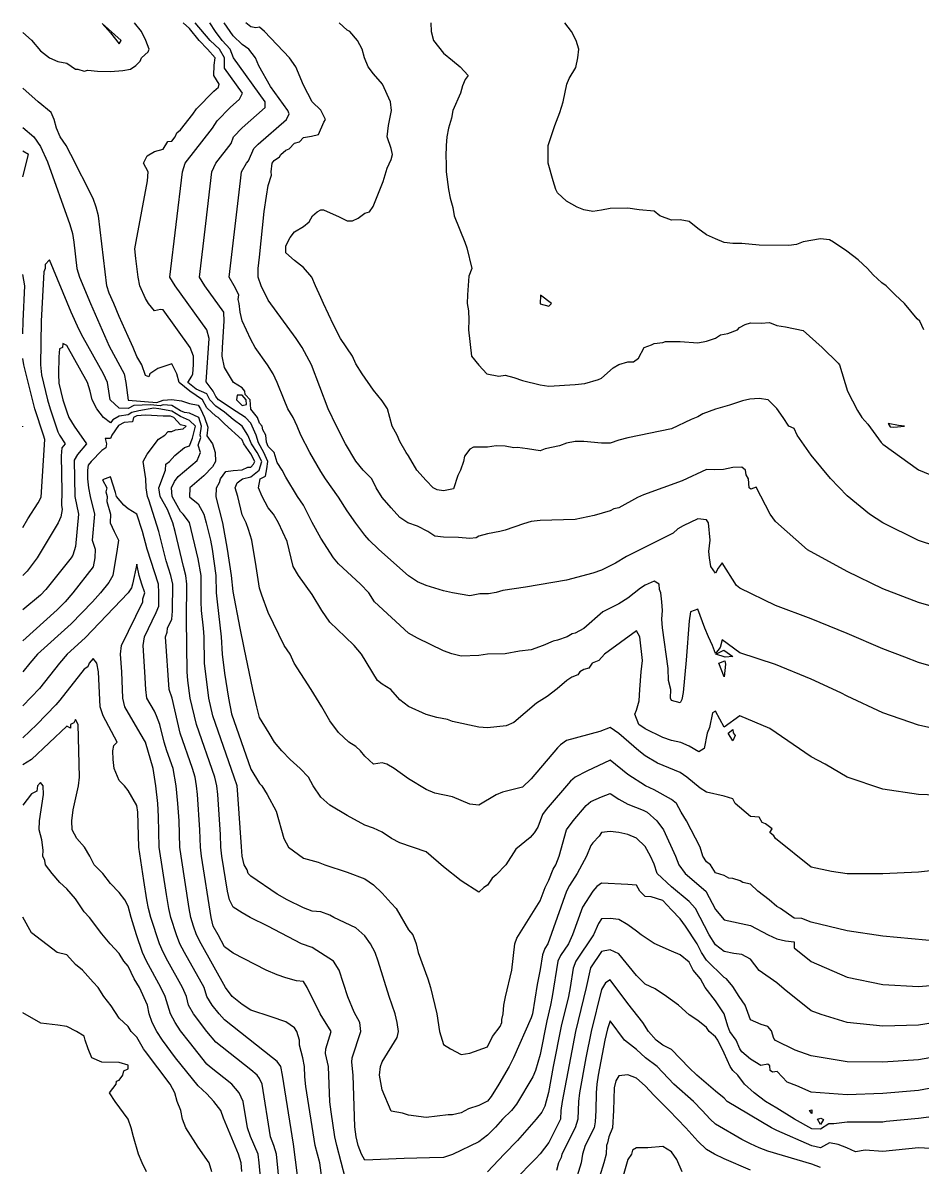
# Model space of a CAD drawing. Extents: x 4990 to 7010, y 3990 to 6010.
# Drawn here: x 4990 to 6016, y 4705 to 6010 of the extents above; entities that cross this region are included whole.
import ezdxf

# ---------------------------------------------------------------- set-up
doc = ezdxf.new("R2010")
doc.units = 0
doc.layers.add('Traces', color=7, linetype='Continuous')

msp = doc.modelspace()

# ---------------------------------------------------------------- linework, layer by layer
at = {"layer": 'Traces', "color": 0}
for points in [[(4990, 5999, 175), (5000, 5990.15, 175), (5010, 5978.297, 175), (5020.427, 5970, 175), (5030, 5965.956, 175), (5040, 5964.083, 175), (5050, 5957.18, 175), (5052.748, 5957.252, 175), (5060, 5955.134, 175), (5063.975, 5956.025, 175), (5075.055, 5954.945, 175), (5090, 5954.39, 175), (5104.218, 5955.782, 175), (5112.798, 5957.202, 175), (5118.713, 5961.287, 175), (5123.751, 5966.249, 175), (5125.48, 5970, 175), (5132.893, 5977.107, 175), (5134.245, 5980, 175), (5130.271, 5990, 175), (5125.18, 6000, 175), (5117.313, 6010, 175)], [(5080.602, 6009.398, 185), (5090, 5998.6, 185), (5100, 5986.111, 185), (5101.938, 5990, 185), (5080.602, 6009.398, 185)], [(6052.381, 5046.201, 175), (6011.633, 5041.426, 175), (5970.884, 5039.516, 175), (5930.136, 5039.834, 175), (5912.627, 5042.381, 175), (5889.388, 5047.156, 175), (5848.64, 5079.946, 175), (5846.729, 5083.129, 175), (5842.271, 5086.71, 175), (5844.856, 5090.97, 175), (5837.114, 5096.595, 175), (5833.465, 5098.355, 175), (5830, 5104.492, 175), (5820, 5104.941, 175), (5802.522, 5120, 175), (5800, 5125.304, 175), (5790, 5128.226, 175), (5770, 5132.698, 175), (5762.477, 5137.523, 175), (5747.408, 5150, 175), (5740, 5155.104, 175), (5714.067, 5165.933, 175), (5700, 5174.305, 175), (5692.814, 5180, 175), (5670, 5199.53, 175), (5660, 5206.381, 175), (5648.117, 5201.883, 175), (5610, 5191.799, 175), (5603.194, 5186.806, 175), (5600, 5183.481, 175), (5570, 5147.901, 175), (5560, 5138.353, 175), (5537.29, 5132.71, 175), (5530, 5129.757, 175), (5510, 5117.938, 175), (5500, 5119.104, 175), (5480, 5127.551, 175), (5460, 5131.8, 175), (5450, 5135.734, 175), (5430, 5148.033, 175), (5413.65, 5160, 175), (5405.241, 5164.759, 175), (5400, 5166.099, 175), (5390, 5164.859, 175), (5380, 5173.823, 175), (5374.99, 5180, 175), (5370, 5184.738, 175), (5362.018, 5190, 175), (5350, 5200.993, 175), (5340, 5214.341, 175), (5331.031, 5230, 175), (5318.748, 5250, 175), (5299.444, 5280, 175), (5294.904, 5290, 175), (5288.1, 5300, 175), (5270, 5337.591, 175), (5262.53, 5357.47, 175), (5260, 5365.303, 175), (5256.076, 5390, 175), (5251.064, 5420, 175), (5247.501, 5432.499, 175), (5244.752, 5440, 175), (5240, 5449.163, 175), (5235.314, 5470, 175), (5232.154, 5480, 175), (5234.543, 5485.457, 175), (5240.656, 5490, 175), (5250, 5492.264, 175), (5259.619, 5500, 175), (5262.646, 5510, 175), (5257.149, 5520, 175), (5250.784, 5530, 175), (5246.686, 5540, 175), (5240, 5550.277, 175), (5230, 5557.832, 175), (5220, 5566.018, 175), (5210, 5572.792, 175), (5203.423, 5580, 175), (5200, 5587.027, 175), (5187.593, 5592.407, 175), (5178.086, 5600, 175), (5182.665, 5607.335, 175), (5183.897, 5610, 175), (5184.567, 5620, 175), (5184.467, 5630, 175), (5180.901, 5640, 175), (5150, 5682.633, 175), (5146.875, 5683.125, 175), (5140, 5681.657, 175), (5133.37, 5690, 175), (5130, 5695.794, 175), (5123.542, 5710, 175), (5121.378, 5720, 175), (5118.794, 5741.206, 175), (5117.744, 5752.256, 175), (5119.189, 5760.811, 175), (5132.157, 5830, 175), (5132.78, 5840, 175), (5127.667, 5850, 175), (5131.712, 5858.288, 175), (5140, 5863.328, 175), (5150, 5865.926, 175), (5155.305, 5874.695, 175), (5160, 5875.181, 175), (5163.771, 5880, 175), (5165.469, 5884.531, 175), (5170, 5887.96, 175), (5184.065, 5905.935, 175), (5188.182, 5911.818, 175), (5208.015, 5931.985, 175), (5213.151, 5936.849, 175), (5213.754, 5940, 175), (5207.654, 5950, 175), (5208.361, 5961.639, 175), (5209.53, 5970, 175), (5200.76, 5980, 175), (5190.994, 5990, 175), (5180, 6003.413, 175), (5173.019, 6010, 175)], [(6052.381, 5128.653, 185), (6011.633, 5130.245, 185), (5970.884, 5136.293, 185), (5930.136, 5149.982, 185), (5905.305, 5164.626, 185), (5889.388, 5173.221, 185), (5842.273, 5205.374, 185), (5807.892, 5219.7, 185), (5790, 5207.083, 185), (5780, 5225.102, 185), (5776.563, 5223.437, 185), (5773.313, 5206.687, 185), (5770.678, 5200, 185), (5767.232, 5182.768, 185), (5761.145, 5178.855, 185), (5750, 5185.307, 185), (5740.655, 5189.345, 185), (5730, 5191.742, 185), (5720, 5195.172, 185), (5700, 5205.121, 185), (5692.682, 5210, 185), (5688.113, 5221.887, 185), (5690, 5226.456, 185), (5692.924, 5237.076, 185), (5693.701, 5250, 185), (5695.446, 5270, 185), (5696.93, 5283.07, 185), (5693.689, 5310, 185), (5690, 5316.946, 185), (5653.349, 5290, 185), (5647.195, 5282.805, 185), (5639.527, 5280, 185), (5635.661, 5274.339, 185), (5630, 5272.829, 185), (5625.465, 5270, 185), (5623.23, 5266.77, 185), (5616.119, 5263.881, 185), (5610.624, 5260, 185), (5599.448, 5250.552, 185), (5588.15, 5241.85, 185), (5575.752, 5234.248, 185), (5550, 5212.242, 185), (5541.5, 5208.5, 185), (5520, 5205.993, 185), (5510, 5207.028, 185), (5480, 5213.472, 185), (5474.347, 5215.653, 185), (5462.134, 5217.866, 185), (5450, 5221.231, 185), (5430, 5230.362, 185), (5420, 5238.261, 185), (5409.875, 5250, 185), (5400, 5255.835, 185), (5394.459, 5260, 185), (5376.461, 5290, 185), (5367.802, 5300, 185), (5357.624, 5310, 185), (5340, 5326.646, 185), (5330.907, 5340, 185), (5320, 5358.058, 185), (5304.249, 5380, 185), (5298.519, 5390, 185), (5291.463, 5418.537, 185), (5281.555, 5440, 185), (5275.761, 5450, 185), (5270, 5457.184, 185), (5262.982, 5470, 185), (5258.676, 5480, 185), (5260.827, 5490, 185), (5266.748, 5493.252, 185), (5268.484, 5501.516, 185), (5269.513, 5510, 185), (5264.819, 5520, 185), (5258.804, 5531.196, 185), (5256.017, 5540, 185), (5250, 5553.625, 185), (5243.922, 5560, 185), (5233.159, 5566.841, 185), (5213.345, 5580, 185), (5210, 5583.883, 185), (5207.023, 5590, 185), (5199.162, 5600.838, 185), (5202.456, 5650, 185), (5200, 5660.08, 185), (5163.816, 5710, 185), (5157.747, 5720, 185), (5171.98, 5840, 185), (5175.207, 5850, 185), (5206.506, 5890, 185), (5211.574, 5898.426, 185), (5226.489, 5913.511, 185), (5237.118, 5922.882, 185), (5240.647, 5930, 185), (5220, 5958.519, 185), (5219.972, 5970, 185), (5214.155, 5980, 185), (5203.671, 5990, 185), (5186.372, 6010, 185)], [(6052.381, 5200.281, 195), (6011.633, 5209.194, 195), (5970.884, 5223.202, 195), (5930.136, 5242.302, 195), (5923.133, 5246.123, 195), (5889.388, 5261.721, 195), (5848.64, 5278.275, 195), (5807.892, 5291.646, 195), (5787.84, 5306.528, 195), (5785.407, 5297.763, 195), (5780, 5290.866, 195), (5776.743, 5300, 195), (5771.956, 5310, 195), (5767.81, 5320, 195), (5760, 5341.437, 195), (5755.76, 5340, 195), (5751.456, 5338.544, 195), (5750, 5328.35, 195), (5746.8, 5283.2, 195), (5743.382, 5246.618, 195), (5741.563, 5238.437, 195), (5740, 5234.75, 195), (5730, 5237.429, 195), (5728.954, 5240, 195), (5729.072, 5250, 195), (5726.411, 5260, 195), (5726.198, 5273.802, 195), (5719.651, 5320.349, 195), (5718.834, 5330, 195), (5719.569, 5340, 195), (5719.069, 5350, 195), (5717.746, 5360, 195), (5716.079, 5363.921, 195), (5715.685, 5370, 195), (5710, 5373.399, 195), (5700, 5368.805, 195), (5694.623, 5365.377, 195), (5680, 5353.982, 195), (5670, 5347.604, 195), (5651.634, 5338.366, 195), (5630, 5319.409, 195), (5620, 5314.093, 195), (5616.564, 5313.436, 195), (5610.852, 5310, 195), (5600, 5306.083, 195), (5594.887, 5305.113, 195), (5583.652, 5300, 195), (5570, 5294.989, 195), (5556.554, 5293.446, 195), (5540, 5290.374, 195), (5519.888, 5290.112, 195), (5510, 5288.599, 195), (5490, 5288.01, 195), (5479.371, 5290.629, 195), (5470, 5294.003, 195), (5440, 5308.523, 195), (5430, 5314.082, 195), (5390.996, 5350, 195), (5384.475, 5360, 195), (5375.137, 5370, 195), (5350, 5393.167, 195), (5344.359, 5400, 195), (5330, 5422.57, 195), (5320, 5440.413, 195), (5310, 5460.254, 195), (5303.287, 5470, 195), (5290, 5492.038, 195), (5285.628, 5500, 195), (5280, 5508.701, 195), (5276.512, 5520, 195), (5270, 5526.913, 195), (5268.002, 5531.998, 195), (5267.247, 5540, 195), (5263.878, 5546.122, 195), (5263.145, 5550, 195), (5260, 5553.743, 195), (5257.499, 5560, 195), (5250, 5569.712, 195), (5249.113, 5580, 195), (5243.752, 5586.248, 195), (5243.056, 5590, 195), (5240, 5594.045, 195), (5230.461, 5600, 195), (5220, 5617.129, 195), (5217.464, 5630, 195), (5217.664, 5640, 195), (5219.597, 5670, 195), (5219.213, 5680, 195), (5197.469, 5710, 195), (5191.547, 5720, 195), (5198.835, 5781.165, 195), (5205.675, 5840, 195), (5210.117, 5850, 195), (5227.625, 5872.375, 195), (5230.259, 5880, 195), (5240, 5890.149, 195), (5266.408, 5913.592, 195), (5266.495, 5920, 195), (5230.341, 5970, 195), (5226.413, 5980, 195), (5217.499, 5990, 195), (5209.707, 6000, 195), (5203.187, 6010, 195)], [(6052.381, 5269.043, 205), (6011.633, 5280.822, 205), (5996.034, 5286.871, 205), (5970.884, 5296.103, 205), (5930.136, 5313.612, 205), (5889.388, 5330.484, 205), (5848.64, 5345.765, 205), (5807.892, 5365.502, 205), (5804.071, 5368.367, 205), (5787.806, 5394.393, 205), (5783.23, 5388.354, 205), (5780, 5382.677, 205), (5774.937, 5390, 205), (5773.103, 5400, 205), (5772.569, 5407.431, 205), (5774.195, 5420, 205), (5772.131, 5440, 205), (5770, 5443.352, 205), (5760, 5444.629, 205), (5743.379, 5436.621, 205), (5736.968, 5433.032, 205), (5731.773, 5428.227, 205), (5715.771, 5420, 205), (5678.484, 5401.516, 205), (5666.022, 5393.978, 205), (5650, 5385.946, 205), (5640, 5382.451, 205), (5610, 5374.715, 205), (5563.474, 5366.526, 205), (5537.33, 5362.67, 205), (5530, 5360.517, 205), (5521.135, 5358.865, 205), (5511.164, 5358.836, 205), (5500, 5356.837, 205), (5480.019, 5359.981, 205), (5470, 5362.583, 205), (5450, 5368.477, 205), (5440, 5372.731, 205), (5430, 5379.472, 205), (5420, 5388.174, 205), (5395.655, 5410, 205), (5384.858, 5420, 205), (5380, 5425.728, 205), (5370, 5439.385, 205), (5360, 5453.731, 205), (5350, 5469.091, 205), (5335.334, 5490, 205), (5330, 5498.417, 205), (5317.528, 5520, 205), (5307.195, 5540, 205), (5303.066, 5550, 205), (5298.228, 5560, 205), (5292.306, 5570, 205), (5287.902, 5580, 205), (5280, 5600.038, 205), (5275.468, 5610, 205), (5269.2, 5620, 205), (5255.002, 5640, 205), (5250, 5649.137, 205), (5240, 5670.397, 205), (5237.783, 5680, 205), (5236.892, 5690, 205), (5235.596, 5694.404, 205), (5236.183, 5700, 205), (5231.122, 5710, 205), (5225.348, 5720, 205), (5238.208, 5830, 205), (5239.539, 5840, 205), (5245.027, 5850, 205), (5247.21, 5852.79, 205), (5253.398, 5866.602, 205), (5258.436, 5871.564, 205), (5290.801, 5900, 205), (5293.612, 5906.388, 205), (5292.433, 5910, 205), (5272.585, 5937.415, 205), (5259.066, 5960.934, 205), (5255.381, 5970, 205), (5247.803, 5980, 205), (5240, 5985.24, 205), (5230, 5995.324, 205), (5219.548, 6010, 205)], [(6052.381, 5337.169, 215), (6011.633, 5348.948, 215), (5970.884, 5364.865, 215), (5930.136, 5384.603, 215), (5885.25, 5409.116, 215), (5848.64, 5441.269, 215), (5842.591, 5449.864, 215), (5826.474, 5480.655, 215), (5820.442, 5478.161, 215), (5818.45, 5480, 215), (5817.635, 5490, 215), (5815.184, 5494.816, 215), (5814.48, 5500, 215), (5810, 5503.503, 215), (5800, 5503.103, 215), (5789.086, 5500.914, 215), (5779.515, 5500.485, 215), (5770, 5500.685, 215), (5742.08, 5487.92, 215), (5698.075, 5471.925, 215), (5691.223, 5468.777, 215), (5670, 5457.216, 215), (5664.096, 5455.904, 215), (5660, 5453.443, 215), (5641.628, 5448.372, 215), (5620, 5443.697, 215), (5580, 5442.648, 215), (5570, 5441.292, 215), (5561.072, 5438.928, 215), (5540, 5431.705, 215), (5534.028, 5430, 215), (5520, 5427.439, 215), (5510, 5424.619, 215), (5507.01, 5422.99, 215), (5500, 5421.905, 215), (5486.965, 5423.035, 215), (5470, 5423.625, 215), (5460, 5424.734, 215), (5451.928, 5430, 215), (5440, 5436.142, 215), (5429.168, 5440, 215), (5420, 5445.834, 215), (5410, 5456.949, 215), (5400, 5468.831, 215), (5393.051, 5480, 215), (5387.892, 5490, 215), (5378.178, 5500, 215), (5370, 5510.173, 215), (5358.039, 5530, 215), (5347.607, 5550, 215), (5338.368, 5570, 215), (5319.256, 5620, 215), (5308.766, 5640, 215), (5301.841, 5650, 215), (5270, 5693.944, 215), (5261.865, 5710, 215), (5258.368, 5720, 215), (5258.495, 5730, 215), (5260, 5742.766, 215), (5265.246, 5794.754, 215), (5267.747, 5812.253, 215), (5270, 5824.615, 215), (5273.582, 5836.418, 215), (5273.245, 5840, 215), (5274.248, 5850, 215), (5276.811, 5853.189, 215), (5282.783, 5857.217, 215), (5284.37, 5860, 215), (5290, 5865.036, 215), (5293.791, 5866.209, 215), (5300, 5872.759, 215), (5305.503, 5874.497, 215), (5310, 5879.162, 215), (5319.272, 5880.728, 215), (5327.266, 5882.734, 215), (5333.308, 5896.692, 215), (5335.318, 5900, 215), (5330, 5910.395, 215), (5320, 5920.07, 215), (5310, 5938.864, 215), (5301.41, 5960, 215), (5294.162, 5970, 215), (5265.597, 6000, 215), (5260, 6004.993, 215), (5255.829, 6004.171, 215), (5250, 6005.595, 215), (5244.459, 6010, 215)], [(6052.381, 5406.569, 225), (6011.633, 5419.939, 225), (5970.884, 5439.995, 225), (5955.922, 5449.864, 225), (5930.136, 5470.556, 225), (5911.354, 5490.612, 225), (5889.388, 5517.035, 225), (5873.149, 5540.063, 225), (5870, 5547.664, 225), (5863.808, 5550, 225), (5857.316, 5560, 225), (5850, 5570.222, 225), (5840.142, 5580, 225), (5830, 5581.64, 225), (5819.218, 5580.782, 225), (5810.913, 5579.087, 225), (5795.959, 5574.041, 225), (5780, 5569.437, 225), (5765.813, 5564.188, 225), (5760, 5560.89, 225), (5752.318, 5557.682, 225), (5730, 5547.192, 225), (5680, 5536.705, 225), (5670, 5534.15, 225), (5660, 5530.82, 225), (5650, 5530.653, 225), (5630, 5532.595, 225), (5620, 5532.718, 225), (5610, 5530.91, 225), (5602.094, 5527.906, 225), (5585.808, 5524.192, 225), (5580, 5522.078, 225), (5565.511, 5524.489, 225), (5554.206, 5525.794, 225), (5550, 5525.585, 225), (5540, 5527.406, 225), (5530, 5527.543, 225), (5520, 5526.188, 225), (5503.879, 5526.121, 225), (5500, 5523.973, 225), (5493.933, 5516.067, 225), (5492.719, 5510, 225), (5489.234, 5500, 225), (5486.254, 5493.746, 225), (5481.323, 5478.677, 225), (5470, 5476.484, 225), (5462.445, 5477.555, 225), (5458.023, 5480, 225), (5450, 5488.231, 225), (5439.289, 5500, 225), (5430, 5516.326, 225), (5427.244, 5520, 225), (5420, 5532.752, 225), (5416.852, 5540, 225), (5411.461, 5550, 225), (5405.841, 5570, 225), (5400, 5579.02, 225), (5390, 5591.198, 225), (5377.199, 5610, 225), (5370, 5621.269, 225), (5365.868, 5630, 225), (5352.277, 5650, 225), (5344.178, 5665.822, 225), (5332.893, 5690, 225), (5330, 5696.981, 225), (5323.629, 5710, 225), (5319.573, 5720, 225), (5310, 5731.1, 225), (5300, 5739.09, 225), (5290, 5747.962, 225), (5290, 5755.711, 225), (5294.788, 5765.212, 225), (5300, 5771.733, 225), (5310, 5777.685, 225), (5316.701, 5783.299, 225), (5320.479, 5790, 225), (5325.602, 5794.398, 225), (5330, 5796.731, 225), (5333.131, 5796.869, 225), (5350.981, 5789.019, 225), (5360, 5784.451, 225), (5365.878, 5784.122, 225), (5372.49, 5787.51, 225), (5380, 5793.098, 225), (5385.41, 5794.59, 225), (5389.513, 5800.487, 225), (5400.954, 5829.046, 225), (5405.487, 5844.513, 225), (5410, 5854.3, 225), (5411.506, 5860, 225), (5410, 5866.904, 225), (5405.418, 5880, 225), (5407.042, 5892.958, 225), (5410.467, 5910, 225), (5409.438, 5920, 225), (5400.407, 5940, 225), (5390, 5951.926, 225), (5383.766, 5960, 225), (5379.821, 5970, 225), (5376.908, 5980, 225), (5371.698, 5990, 225), (5363.022, 6000, 225), (5360, 6001.708, 225), (5350.912, 6010, 225)], [(5455.552, 6010, 235), (5455.704, 6000, 235), (5458.31, 5990, 235), (5470, 5975.58, 235), (5480, 5966.936, 235), (5488.831, 5960, 235), (5498.036, 5950, 235), (5494.407, 5945.593, 235), (5491.588, 5938.412, 235), (5489.333, 5930, 235), (5480.599, 5910, 235), (5478.772, 5901.228, 235), (5475.465, 5890, 235), (5473.69, 5880, 235), (5472.73, 5870, 235), (5472.474, 5857.526, 235), (5473.023, 5850, 235), (5472.808, 5840, 235), (5475.38, 5820, 235), (5477.322, 5810, 235), (5480.346, 5799.654, 235), (5481.969, 5790, 235), (5494.19, 5760, 235), (5496.561, 5753.439, 235), (5502.036, 5730, 235), (5498.631, 5721.369, 235), (5497.023, 5700, 235), (5496.93, 5690, 235), (5498.179, 5681.821, 235), (5498.741, 5671.259, 235), (5498.309, 5660, 235), (5501.63, 5630, 235), (5510, 5619.76, 235), (5519.346, 5610, 235), (5532.957, 5607.043, 235), (5540, 5608.132, 235), (5550, 5605.65, 235), (5560, 5602.092, 235), (5580, 5597.33, 235), (5590, 5595.642, 235), (5620, 5597.524, 235), (5631.164, 5598.836, 235), (5646.583, 5603.417, 235), (5650, 5604.966, 235), (5663.446, 5616.554, 235), (5670, 5620.656, 235), (5680, 5623.479, 235), (5686.431, 5623.569, 235), (5692.33, 5627.67, 235), (5698.684, 5640, 235), (5707.212, 5642.788, 235), (5710, 5644.433, 235), (5720, 5645.546, 235), (5723.199, 5646.801, 235), (5740, 5646.614, 235), (5760, 5645.152, 235), (5770, 5647.188, 235), (5780, 5650.41, 235), (5785.862, 5654.138, 235), (5794, 5656, 235), (5805.3, 5660, 235), (5807.436, 5662.564, 235), (5813.852, 5666.148, 235), (5820, 5667.867, 235), (5832.317, 5667.683, 235), (5841.665, 5668.335, 235), (5850, 5665.113, 235), (5860, 5663.376, 235), (5880, 5659.194, 235), (5901.639, 5640, 235), (5920, 5622.121, 235), (5921.659, 5620, 235), (5930.6, 5590, 235), (5942.06, 5567.94, 235), (5946.973, 5560, 235), (5953.961, 5552.248, 235), (5968.975, 5531.36, 235), (5970.884, 5529.45, 235), (6011.633, 5500.481, 235), (6035.827, 5490.612, 235)], [(6017.869, 5660, 245), (6013.185, 5670, 245), (6010, 5672.456, 245), (5995.809, 5690, 245), (5984.897, 5700, 245), (5974.775, 5710, 245), (5970, 5713.724, 245), (5960, 5722.81, 245), (5953.405, 5730, 245), (5942.93, 5740, 245), (5930, 5749.562, 245), (5914.718, 5760, 245), (5910, 5762.678, 245), (5900, 5763.823, 245), (5880, 5760.2, 245), (5872.594, 5757.406, 245), (5863.921, 5756.079, 245), (5830, 5756.488, 245), (5810, 5758.438, 245), (5800, 5758.469, 245), (5790, 5759.576, 245), (5780, 5763.654, 245), (5770, 5768.454, 245), (5760, 5775.465, 245), (5750, 5783.687, 245), (5740, 5785.303, 245), (5730, 5784.957, 245), (5716.696, 5790, 245), (5710, 5795.267, 245), (5693.143, 5796.857, 245), (5680, 5798.542, 245), (5660, 5798.4, 245), (5650, 5796.379, 245), (5640, 5795.031, 245), (5630, 5796.983, 245), (5622.245, 5800, 245), (5610, 5806.794, 245), (5600, 5816.192, 245), (5597.915, 5820, 245), (5594.771, 5830, 245), (5589.383, 5850, 245), (5589.22, 5870, 245), (5596.844, 5893.156, 245), (5602.363, 5907.637, 245), (5606.18, 5920, 245), (5610.65, 5940, 245), (5613.313, 5946.687, 245), (5620.917, 5959.083, 245), (5623.238, 5970, 245), (5624.239, 5980, 245), (5621.194, 5990, 245), (5615.825, 6000, 245), (5608.358, 6010, 245)], [(6052.699, 4960.884, 165), (5970.884, 4968.525, 165), (5930.136, 4974.892, 165), (5889.388, 4984.442, 165), (5878.604, 4988.907, 165), (5870, 4989.04, 165), (5854.332, 5000, 165), (5850, 5002.446, 165), (5841.328, 5010, 165), (5828.232, 5020, 165), (5820, 5028.056, 165), (5811.242, 5030, 165), (5808.183, 5031.817, 165), (5800, 5034.464, 165), (5795.235, 5034.765, 165), (5790, 5037.747, 165), (5780, 5040.829, 165), (5774.405, 5050, 165), (5770, 5053.341, 165), (5765.847, 5060, 165), (5762.45, 5070, 165), (5747.182, 5100, 165), (5741.119, 5110, 165), (5735.703, 5120, 165), (5730, 5124.65, 165), (5710, 5135.479, 165), (5700.106, 5140, 165), (5680, 5152.788, 165), (5660, 5169.482, 165), (5633.367, 5156.633, 165), (5620, 5149.826, 165), (5614.766, 5145.234, 165), (5587.027, 5112.973, 165), (5582.643, 5107.357, 165), (5577.263, 5092.737, 165), (5573.448, 5086.552, 165), (5568.798, 5081.202, 165), (5552.28, 5067.72, 165), (5540.898, 5050, 165), (5530, 5038.502, 165), (5525.28, 5034.72, 165), (5520, 5026.913, 165), (5515.775, 5024.225, 165), (5510, 5018.661, 165), (5490, 5031.58, 165), (5470, 5047.769, 165), (5450, 5064.965, 165), (5420, 5075.098, 165), (5410.601, 5080, 165), (5400, 5087.275, 165), (5390, 5091.772, 165), (5380, 5095.368, 165), (5360, 5106.105, 165), (5340, 5117.92, 165), (5330, 5127.131, 165), (5321.244, 5140, 165), (5315.753, 5150, 165), (5306.321, 5160, 165), (5294.843, 5170, 165), (5285.425, 5180, 165), (5277.178, 5190, 165), (5270.805, 5200, 165), (5260, 5217.98, 165), (5256.925, 5230, 165), (5252.389, 5250, 165), (5242.41, 5297.59, 165), (5237.875, 5320, 165), (5230, 5361.584, 165), (5227.928, 5380, 165), (5223.326, 5410, 165), (5218.214, 5440, 165), (5210.422, 5469.578, 165), (5210.805, 5480, 165), (5214.174, 5485.826, 165), (5215.51, 5490, 165), (5221.549, 5498.451, 165), (5230, 5499.669, 165), (5240, 5500.372, 165), (5246.773, 5503.227, 165), (5250, 5503.292, 165), (5253.249, 5506.751, 165), (5254.463, 5510, 165), (5250, 5518.592, 165), (5242.199, 5530, 165), (5240, 5534.667, 165), (5220, 5552.819, 165), (5212.734, 5560, 165), (5210, 5561.604, 165), (5200, 5571.22, 165), (5194.734, 5580, 165), (5180.292, 5590, 165), (5168.281, 5600, 165), (5165.769, 5610, 165), (5160, 5621.117, 165), (5143.912, 5616.088, 165), (5134.954, 5610, 165), (5133.734, 5606.266, 165), (5130, 5607.861, 165), (5125.759, 5620, 165), (5120, 5629.765, 165), (5115.839, 5640, 165), (5110, 5652.435, 165), (5100, 5675.106, 165), (5093.785, 5690, 165), (5088.32, 5701.68, 165), (5085.761, 5710, 165), (5076.216, 5790, 165), (5073.637, 5800, 165), (5070.118, 5809.882, 165), (5044.884, 5860, 165), (5039.423, 5870, 165), (5032.676, 5880, 165), (5028.39, 5890, 165), (5025.756, 5900, 165), (5022.337, 5907.663, 165), (5007.382, 5920, 165), (4990, 5935.701, 165)], [(4990, 5890.816, 155), (5002.445, 5880, 155), (5010, 5869.221, 155), (5018.263, 5851.737, 155), (5043.535, 5780, 155), (5046.652, 5770, 155), (5048.151, 5760, 155), (5051.687, 5730, 155), (5054.544, 5720, 155), (5067.109, 5690, 155), (5088.49, 5641.51, 155), (5105.705, 5610, 155), (5107.591, 5600, 155), (5110.146, 5579.854, 155), (5142.689, 5577.311, 155), (5150, 5579.661, 155), (5160, 5580.531, 155), (5171.138, 5578.862, 155), (5180, 5576.077, 155), (5190, 5574.291, 155), (5192.757, 5570, 155), (5197.241, 5560, 155), (5200.866, 5549.134, 155), (5200, 5539.072, 155), (5206.158, 5530, 155), (5209.516, 5520, 155), (5209.693, 5510, 155), (5206.209, 5503.791, 155), (5196.404, 5493.596, 155), (5180.272, 5480, 155), (5180, 5469.572, 155), (5190, 5461.743, 155), (5196.468, 5450, 155), (5199.209, 5440, 155), (5203.866, 5420, 155), (5205.764, 5410, 155), (5210.199, 5380, 155), (5210.588, 5360, 155), (5211.603, 5350, 155), (5216.314, 5310, 155), (5217.336, 5290, 155), (5220, 5268.495, 155), (5224.538, 5240, 155), (5227.972, 5222.028, 155), (5250, 5159.24, 155), (5260, 5142.522, 155), (5262.665, 5140, 155), (5268.599, 5130, 155), (5278.854, 5111.146, 155), (5287.582, 5080, 155), (5292.915, 5070, 155), (5310, 5057.736, 155), (5326.835, 5053.165, 155), (5334.511, 5050, 155), (5360, 5041.698, 155), (5380, 5034.03, 155), (5390, 5027.239, 155), (5400, 5017.587, 155), (5410, 5006.154, 155), (5415.943, 5000, 155), (5430, 4975.86, 155), (5434.76, 4970, 155), (5438.825, 4960, 155), (5441.096, 4950, 155), (5452.029, 4920, 155), (5455.19, 4910, 155), (5462.105, 4880, 155), (5465.273, 4860, 155), (5470, 4844.933, 155), (5477.981, 4840, 155), (5490, 4833.819, 155), (5500, 4835.274, 155), (5520, 4842.6, 155), (5525.737, 4854.263, 155), (5534.354, 4865.646, 155), (5536.323, 4870, 155), (5536.256, 4873.744, 155), (5537.949, 4880, 155), (5538.493, 4890, 155), (5540.393, 4899.607, 155), (5547.857, 4930, 155), (5551.084, 4960, 155), (5553.631, 4966.369, 155), (5580, 5008.87, 155), (5585.791, 5024.209, 155), (5590, 5032.422, 155), (5594.884, 5045.116, 155), (5597.874, 5050, 155), (5601.794, 5060, 155), (5610.083, 5089.917, 155), (5617.859, 5100, 155), (5632.563, 5117.437, 155), (5637.765, 5122.235, 155), (5650, 5127.581, 155), (5660, 5131.44, 155), (5670, 5124.869, 155), (5680, 5119.235, 155), (5697.664, 5112.336, 155), (5702.131, 5110, 155), (5713.379, 5100, 155), (5720.835, 5090, 155), (5734.496, 5060, 155), (5738.419, 5050, 155), (5745.698, 5040, 155), (5769.28, 5020, 155), (5780, 4999.024, 155), (5790, 4987.422, 155), (5820, 4980.847, 155), (5840.209, 4970, 155), (5850, 4965.751, 155), (5860, 4963.425, 155), (5870, 4962.332, 155), (5869.952, 4955.436, 155), (5889.388, 4939.555, 155), (5930.136, 4922.046, 155), (5970.884, 4913.451, 155), (6011.633, 4911.223, 155), (6052.381, 4914.724, 155)], [(4990, 5834.346, 155), (4996.323, 5860, 155), (4990, 5863.582, 155)], [(6052.381, 4873.658, 145), (6011.633, 4866.973, 145), (5970.884, 4866.018, 145), (5930.136, 4870.156, 145), (5900.53, 4879.388, 145), (5889.388, 4883.526, 145), (5858.279, 4908.073, 145), (5850, 4915.488, 145), (5830, 4929.333, 145), (5820, 4942.502, 145), (5810, 4947.614, 145), (5801.188, 4948.813, 145), (5790, 4951.218, 145), (5780, 4958.824, 145), (5773.063, 4970, 145), (5757.318, 5000, 145), (5750, 5008.183, 145), (5730, 5025.046, 145), (5713.554, 5040, 145), (5710, 5050.813, 145), (5705.944, 5060, 145), (5700, 5070.715, 145), (5690, 5080.243, 145), (5680, 5084.717, 145), (5670, 5087.01, 145), (5660, 5087.906, 145), (5650, 5086.766, 145), (5647.329, 5082.671, 145), (5640, 5074.969, 145), (5638.022, 5071.978, 145), (5632.938, 5060, 145), (5622.304, 5040, 145), (5613.488, 5026.512, 145), (5610.21, 5019.79, 145), (5588.86, 4960, 145), (5585.561, 4954.439, 145), (5582.74, 4947.26, 145), (5580, 4930.671, 145), (5576.637, 4913.363, 145), (5571.182, 4880, 145), (5570, 4875.447, 145), (5549.592, 4830, 145), (5544.809, 4820, 145), (5533.115, 4800, 145), (5524.056, 4785.944, 145), (5520, 4780.509, 145), (5510, 4775.61, 145), (5498.412, 4771.588, 145), (5490, 4767.17, 145), (5480, 4764.956, 145), (5475.231, 4764.769, 145), (5450, 4761.975, 145), (5430, 4764.479, 145), (5423.14, 4766.86, 145), (5410, 4769.251, 145), (5400, 4793.54, 145), (5396.906, 4810, 145), (5397.938, 4820, 145), (5400, 4825.195, 145), (5416.943, 4853.057, 145), (5418.322, 4860, 145), (5417.125, 4870, 145), (5414.84, 4880, 145), (5407.985, 4900, 145), (5395.334, 4940, 145), (5391.969, 4950, 145), (5386.611, 4960, 145), (5380, 4969.04, 145), (5370, 4978.11, 145), (5344.73, 4990, 145), (5340, 4992.611, 145), (5330, 4996.42, 145), (5320, 4997.034, 145), (5310, 5000.975, 145), (5291.396, 5010, 145), (5280, 5016.441, 145), (5250, 5037.096, 145), (5247.188, 5040, 145), (5245.834, 5044.166, 145), (5242.397, 5050, 145), (5240.335, 5060, 145), (5239.395, 5070.605, 145), (5235.297, 5130, 145), (5234.304, 5140, 145), (5231.122, 5150, 145), (5206.652, 5220, 145), (5202.023, 5240, 145), (5197.259, 5280, 145), (5196.783, 5310, 145), (5196.089, 5320, 145), (5193.807, 5340, 145), (5193.476, 5350, 145), (5193.316, 5380, 145), (5190, 5398.735, 145), (5180, 5440.176, 145), (5172.717, 5450, 145), (5170, 5452.682, 145), (5160.344, 5470, 145), (5159.708, 5480, 145), (5162.918, 5487.082, 145), (5167.157, 5492.843, 145), (5188.864, 5511.136, 145), (5192.552, 5520, 145), (5190, 5528.323, 145), (5192.93, 5537.07, 145), (5192.105, 5540, 145), (5193.789, 5550, 145), (5190.676, 5560, 145), (5180, 5564.938, 145), (5174.216, 5565.784, 145), (5170, 5567.513, 145), (5160, 5573.556, 145), (5150, 5574.403, 145), (5146.668, 5573.332, 145), (5135.461, 5574.539, 145), (5116.458, 5573.542, 145), (5110, 5570.283, 145), (5100, 5570.734, 145), (5089.451, 5580, 145), (5086.531, 5600, 145), (5081.933, 5610, 145), (5058.859, 5651.141, 145), (5054.171, 5660, 145), (5045.191, 5680, 145), (5020.204, 5739.796, 145), (5015.333, 5734.667, 145), (5015.447, 5730, 145), (5013.848, 5726.152, 145), (5011.029, 5670, 145), (5010.039, 5619.961, 145), (5011.195, 5608.805, 145), (5018.231, 5580, 145), (5021.125, 5570, 145), (5030, 5543.778, 145), (5031.659, 5540, 145), (5038.237, 5530, 145), (5034.601, 5525.399, 145), (5033.66, 5516.34, 145), (5034.254, 5475.746, 145), (5034.141, 5460, 145), (5034.798, 5455.202, 145), (5033.316, 5446.684, 145), (5030.194, 5439.806, 145), (5006.383, 5400, 145), (4995.002, 5384.998, 145), (4990, 5379.882, 145)], [(4990, 5655.316, 155), (4990.47, 5670, 155), (4992.318, 5710, 155), (4990, 5723.22, 155)], [(5580.486, 5699.514, 245), (5580, 5689.642, 245), (5590, 5687.158, 245), (5593.099, 5690, 245), (5580.486, 5699.514, 245)], [(6052.381, 4834.819, 135), (6011.633, 4827.498, 135), (5970.884, 4824.951, 135), (5930.136, 4825.269, 135), (5889.388, 4832.273, 135), (5870.924, 4838.64, 135), (5848.64, 4849.782, 135), (5846.571, 4852.073, 135), (5844.066, 4860.837, 135), (5840, 4865.767, 135), (5832.025, 4867.975, 135), (5820, 4873.146, 135), (5813.788, 4890, 135), (5806.933, 4900, 135), (5800, 4911.072, 135), (5792.761, 4920, 135), (5790, 4921.464, 135), (5770, 4941.424, 135), (5764.239, 4950, 135), (5759.046, 4960, 135), (5745.926, 4980, 135), (5740, 4988.439, 135), (5730, 4998.558, 135), (5720, 5009.342, 135), (5706.606, 5013.394, 135), (5700, 5013.958, 135), (5693.911, 5020, 135), (5690, 5026.835, 135), (5680, 5027.627, 135), (5650, 5028.873, 135), (5644.846, 5025.154, 135), (5640, 5020.006, 135), (5628.426, 5001.574, 135), (5617.152, 4970, 135), (5612.406, 4960, 135), (5603.337, 4946.663, 135), (5600.241, 4940, 135), (5593.863, 4900, 135), (5591.98, 4890, 135), (5587.802, 4872.198, 135), (5580, 4833.541, 135), (5574.724, 4815.276, 135), (5571.893, 4808.107, 135), (5552.937, 4777.063, 135), (5547.261, 4770, 135), (5536.985, 4760, 135), (5529.063, 4750.938, 135), (5520, 4741.641, 135), (5510, 4734.063, 135), (5480, 4719.719, 135), (5470, 4716.12, 135), (5453.99, 4716.01, 135), (5424.853, 4715.147, 135), (5380, 4713.221, 135), (5376.152, 4720, 135), (5372.595, 4730, 135), (5370.315, 4740, 135), (5368.668, 4751.332, 135), (5366.618, 4810, 135), (5365.091, 4824.909, 135), (5365.76, 4830, 135), (5375.5, 4860, 135), (5374.3, 4870, 135), (5368.064, 4881.936, 135), (5360.706, 4899.294, 135), (5351, 4930, 135), (5344.408, 4940, 135), (5320, 4955.69, 135), (5307.868, 4960, 135), (5269.386, 4980, 135), (5249.35, 4990, 135), (5240, 4995.11, 135), (5230, 5001.643, 135), (5225.568, 5010, 135), (5223.373, 5020, 135), (5217.028, 5060, 135), (5215.995, 5070, 135), (5215.396, 5084.604, 135), (5212.264, 5130, 135), (5211.239, 5140, 135), (5209.015, 5150, 135), (5188.073, 5210, 135), (5181.021, 5240, 135), (5178.094, 5260, 135), (5177.522, 5270, 135), (5177.194, 5300, 135), (5176.508, 5330, 135), (5176.916, 5370, 135), (5176.051, 5380, 135), (5173.242, 5390, 135), (5163.8, 5430, 135), (5160.984, 5440, 135), (5155.04, 5454.96, 135), (5146.655, 5470, 135), (5145.215, 5480, 135), (5152.845, 5500, 135), (5153.19, 5506.81, 135), (5157.17, 5510, 135), (5163.302, 5516.698, 135), (5174.289, 5525.711, 135), (5180, 5527.757, 135), (5183.515, 5536.485, 135), (5186.776, 5550, 135), (5180, 5556.517, 135), (5170, 5560.995, 135), (5160, 5567.214, 135), (5145.055, 5570, 135), (5139.353, 5570.647, 135), (5122.355, 5567.645, 135), (5114.17, 5565.83, 135), (5110, 5562.986, 135), (5100, 5561.371, 135), (5092.455, 5557.545, 135), (5090, 5554.011, 135), (5081.801, 5560, 135), (5074.355, 5570, 135), (5068.894, 5580, 135), (5066.93, 5590, 135), (5063.645, 5600, 135), (5040, 5642.159, 135), (5035.648, 5644.352, 135), (5035.262, 5640, 135), (5031.647, 5638.353, 135), (5030.951, 5629.049, 135), (5030.565, 5609.435, 135), (5030.861, 5599.139, 135), (5035.769, 5580, 135), (5040, 5566.567, 135), (5042.617, 5560, 135), (5048.457, 5550, 135), (5062.759, 5530, 135), (5052.154, 5517.846, 135), (5048.667, 5511.333, 135), (5049.292, 5470, 135), (5053.424, 5450, 135), (5050, 5412.85, 135), (5046.985, 5403.015, 135), (5045.182, 5400, 135), (5016.263, 5363.737, 135), (5010, 5357.564, 135), (4990, 5340.583, 135)], [(4990, 5434.499, 155), (4995.676, 5444.324, 155), (5007.36, 5462.64, 155), (5010.807, 5469.193, 155), (5014.879, 5535.121, 155), (5013.546, 5540, 155), (5003.483, 5570, 155), (4991.156, 5620, 155), (4990, 5627.357, 155)], [(5234.321, 5585.679, 185), (5233.766, 5580, 185), (5240, 5573.579, 185), (5245.215, 5574.785, 185), (5244.798, 5580, 185), (5240, 5585.592, 185), (5234.321, 5585.679, 185)], [(5239.428, 5580.572, 175), (5239.428, 5580.572, 175)], [(5358.163, 4691.837, 125), (5347.968, 4730, 125), (5345.996, 4740, 125), (5341.535, 4768.465, 125), (5340.129, 4779.871, 125), (5338.637, 4820, 125), (5335.331, 4834.669, 125), (5335.588, 4840, 125), (5341.522, 4860, 125), (5329.108, 4880, 125), (5314.347, 4910, 125), (5310, 4916.895, 125), (5302.184, 4917.816, 125), (5290, 4921.149, 125), (5280, 4924.7, 125), (5267.426, 4930, 125), (5230, 4949.305, 125), (5220, 4956.536, 125), (5212.898, 4970, 125), (5207.156, 4980, 125), (5204.788, 4990, 125), (5193.721, 5060, 125), (5192.548, 5070, 125), (5191.99, 5090, 125), (5189.153, 5130, 125), (5188.143, 5140, 125), (5186.441, 5150, 125), (5183.415, 5160, 125), (5169.522, 5200, 125), (5160.276, 5240, 125), (5156.815, 5250, 125), (5152.874, 5310, 125), (5154.668, 5315.332, 125), (5155.072, 5320, 125), (5159.914, 5330.086, 125), (5160.645, 5339.355, 125), (5161.177, 5370, 125), (5158.711, 5380, 125), (5153.444, 5396.556, 125), (5149.862, 5410.138, 125), (5145.174, 5430, 125), (5133.854, 5466.146, 125), (5132.137, 5470, 125), (5130.723, 5480, 125), (5130.238, 5490, 125), (5127.158, 5510, 125), (5131.716, 5518.284, 125), (5144.801, 5535.199, 125), (5151.77, 5540, 125), (5155.891, 5544.109, 125), (5160, 5543.925, 125), (5164.114, 5545.886, 125), (5172.829, 5547.171, 125), (5176.168, 5550, 125), (5170, 5551.706, 125), (5162.084, 5560, 125), (5158.39, 5561.61, 125), (5150, 5561.511, 125), (5130, 5562.715, 125), (5120, 5561.984, 125), (5116.224, 5560, 125), (5115.036, 5554.964, 125), (5105.714, 5554.286, 125), (5098.931, 5551.069, 125), (5091.63, 5540, 125), (5090, 5536.256, 125), (5083.915, 5536.085, 125), (5085.56, 5530, 125), (5084.606, 5525.394, 125), (5080, 5522.308, 125), (5067.94, 5510, 125), (5064.395, 5505.605, 125), (5063.623, 5500, 125), (5063.778, 5490, 125), (5064.68, 5480, 125), (5066.667, 5470, 125), (5071.865, 5450, 125), (5069.234, 5420, 125), (5072.438, 5410, 125), (5071.898, 5400, 125), (5070.191, 5389.809, 125), (5047.118, 5360, 125), (5038.38, 5350, 125), (5029.24, 5340.76, 125), (4990, 5305.482, 125)], [(4990, 5549.521, 165), (4990, 5550.22, 165)], [(5988.998, 5551.002, 235), (5976.933, 5553.067, 235), (5979.227, 5549.424, 235), (5983.374, 5548.845, 235), (5995.628, 5550, 235), (5988.998, 5551.002, 235)], [(5334.014, 4670, 115), (5328.634, 4710, 115), (5323.341, 4730, 115), (5312.697, 4797.303, 115), (5311.59, 4808.41, 115), (5311.185, 4820, 115), (5309.186, 4830, 115), (5305.611, 4844.389, 115), (5305.417, 4850, 115), (5302.682, 4860, 115), (5300, 4864.235, 115), (5290, 4870.865, 115), (5273.238, 4876.762, 115), (5250, 4884.25, 115), (5240, 4890.825, 115), (5228.63, 4900, 115), (5221.291, 4910, 115), (5193.445, 4960, 115), (5188.085, 4970, 115), (5184.475, 4980, 115), (5181.557, 4990, 115), (5179.724, 5000.276, 115), (5170.413, 5060, 115), (5169.102, 5070, 115), (5168.254, 5100, 115), (5166.887, 5120, 115), (5164.998, 5140, 115), (5161.309, 5160, 115), (5154.304, 5180, 115), (5151.119, 5190, 115), (5146.302, 5210, 115), (5142.54, 5220, 115), (5140, 5225.086, 115), (5131.342, 5240, 115), (5130.272, 5250, 115), (5129.196, 5270, 115), (5127.205, 5300, 115), (5128.861, 5310, 115), (5142.206, 5337.794, 115), (5145.004, 5344.996, 115), (5145.264, 5360, 115), (5144.552, 5370, 115), (5131.834, 5410, 115), (5126.434, 5430, 115), (5120, 5449.69, 115), (5110, 5455.866, 115), (5105.238, 5460, 115), (5096.63, 5470, 115), (5095.648, 5474.352, 115), (5090, 5492.314, 115), (5081.016, 5488.984, 115), (5085.697, 5480, 115), (5084.662, 5475.338, 115), (5086.258, 5470, 115), (5085.882, 5464.118, 115), (5089.801, 5450, 115), (5089.652, 5440, 115), (5093.979, 5430, 115), (5098.963, 5420, 115), (5097.587, 5410, 115), (5092.758, 5380, 115), (5087.978, 5372.022, 115), (5078.672, 5360, 115), (5069.516, 5350, 115), (5045.233, 5324.767, 115), (5006.637, 5290, 115), (4997.97, 5280, 115), (4990, 5269.894, 115)], [(5307.909, 4660, 105), (5298.682, 4731.318, 105), (5286.3, 4810, 105), (5284.33, 4820, 105), (5280, 4825.65, 105), (5274.721, 4830, 105), (5220, 4873.214, 105), (5213.851, 4880, 105), (5206.041, 4890, 105), (5200, 4899.856, 105), (5196.65, 4910, 105), (5174.412, 4950, 105), (5169.075, 4960, 105), (5165.12, 4970, 105), (5158.835, 4990, 105), (5156.417, 5000, 105), (5153.781, 5016.219, 105), (5145.655, 5070, 105), (5144.751, 5105.249, 105), (5143.854, 5120, 105), (5141.854, 5140, 105), (5138.578, 5160, 105), (5130, 5189.723, 105), (5123.81, 5200, 105), (5106.374, 5230, 105), (5104.216, 5240, 105), (5102.771, 5270, 105), (5101.536, 5290, 105), (5102.65, 5300, 105), (5126.656, 5350, 105), (5126.668, 5353.332, 105), (5129.12, 5360, 105), (5125.521, 5370, 105), (5122.761, 5380, 105), (5120, 5392.668, 105), (5115.228, 5370, 105), (5114.098, 5365.902, 105), (5110.225, 5360, 105), (5061.122, 5308.878, 105), (5040.496, 5290, 105), (5031.755, 5280, 105), (5008.857, 5251.143, 105), (4990, 5231.292, 105)], [(5284.486, 4665.514, 95), (5279.476, 4720, 95), (5276.335, 4730, 95), (5272.425, 4740, 95), (5262.983, 4800, 95), (5260, 4806.176, 95), (5257.152, 4810, 95), (5250, 4816.208, 95), (5210, 4847.797, 95), (5199.933, 4860, 95), (5184.819, 4880, 95), (5179.094, 4890, 95), (5176.679, 4900, 95), (5172.056, 4910, 95), (5155.422, 4940, 95), (5150, 4950.267, 95), (5145.804, 4960, 95), (5136.131, 4990, 95), (5133.432, 5000, 95), (5131.421, 5010, 95), (5127.834, 5032.166, 95), (5122.222, 5070, 95), (5121.19, 5110, 95), (5120, 5117.728, 95), (5110, 5134.844, 95), (5106.041, 5140, 95), (5100, 5145.983, 95), (5094.194, 5160, 95), (5092.854, 5170, 95), (5092.578, 5180, 95), (5093.889, 5186.111, 95), (5097.452, 5190, 95), (5081.406, 5220, 95), (5078.159, 5230, 95), (5076.233, 5270, 95), (5074.519, 5280, 95), (5070, 5285.065, 95), (5065.54, 5280, 95), (5064.111, 5275.889, 95), (5060, 5272.967, 95), (5032.254, 5237.746, 95), (5027.619, 5232.381, 95), (5005.933, 5210, 95), (4990, 5194.954, 95)], [(5789.781, 5294.655, 195), (5799.963, 5287.564, 195), (5791.061, 5286.852, 195), (5780.327, 5290, 195), (5789.781, 5294.655, 195)], [(5790.888, 5282.701, 195), (5791.351, 5278.652, 195), (5790, 5264.267, 195), (5784.009, 5280, 195), (5790.888, 5282.701, 195)], [(5262.613, 4677.387, 85), (5259.693, 4710, 85), (5258.235, 4720, 85), (5249.793, 4740.207, 85), (5246.12, 4750, 85), (5241.24, 4780, 85), (5236.64, 4790, 85), (5228.339, 4800, 85), (5203.014, 4820, 85), (5200, 4822.661, 85), (5180, 4847.606, 85), (5170, 4860.867, 85), (5163.772, 4870, 85), (5158.24, 4880, 85), (5152.385, 4900, 85), (5147.462, 4910, 85), (5131.171, 4940, 85), (5126.489, 4950, 85), (5119.787, 4970, 85), (5113.427, 4990, 85), (5110, 5002.796, 85), (5106.179, 5010, 85), (5100, 5018.29, 85), (5090, 5028.505, 85), (5081.33, 5040, 85), (5071.309, 5050, 85), (5066.401, 5060, 85), (5060.198, 5070, 85), (5051.547, 5080, 85), (5046.067, 5090, 85), (5045.686, 5100, 85), (5047.376, 5112.624, 85), (5053.587, 5140, 85), (5054.649, 5150, 85), (5052.997, 5210, 85), (5050, 5215.594, 85), (5048.146, 5211.854, 85), (5044.398, 5210, 85), (5044.175, 5205.825, 85), (5040, 5207.917, 85), (5000, 5170.145, 85), (4990, 5163.948, 85)], [(5800.29, 5200.364, 185), (5802.482, 5197.285, 185), (5800, 5191.301, 185), (5794.743, 5200, 185), (5799.926, 5204.211, 185), (5800.29, 5200.364, 185)], [(5239.9, 4700.1, 75), (5238.99, 4710, 75), (5235.958, 4720, 75), (5218.899, 4761.101, 75), (5216.012, 4770, 75), (5207.926, 4780, 75), (5200, 4788.849, 75), (5190, 4797.822, 75), (5164.257, 4830, 75), (5149.209, 4850, 75), (5142.96, 4860, 75), (5137.395, 4870, 75), (5134.181, 4880, 75), (5132.25, 4890, 75), (5122.868, 4910, 75), (5117.076, 4920, 75), (5110, 4934.237, 75), (5105.032, 4940, 75), (5100, 4948.948, 75), (5089.676, 4960, 75), (5080, 4971.332, 75), (5066.034, 4990, 75), (5060, 4996.516, 75), (5050, 5011.299, 75), (5040, 5022.608, 75), (5032.078, 5030, 75), (5023.255, 5040, 75), (5015.854, 5050, 75), (5015.195, 5054.805, 75), (5012.796, 5060, 75), (5013.167, 5066.833, 75), (5011.528, 5078.472, 75), (5008.567, 5090, 75), (5009.039, 5100, 75), (5013.537, 5130, 75), (5013.216, 5140, 75), (5010, 5143.826, 75), (5006.838, 5140, 75), (5005.962, 5134.038, 75), (5000, 5131, 75), (4990, 5117.836, 75)], [(5840, 5070.313, 175), (5840, 5070.313, 175)], [(5205.552, 4700, 65), (5202.512, 4710, 65), (5190, 4727.941, 65), (5175.804, 4750, 65), (5172.063, 4760, 65), (5170.108, 4769.892, 65), (5166.146, 4780, 65), (5163.378, 4790, 65), (5158.003, 4800, 65), (5130, 4836.997, 65), (5127.533, 4840, 65), (5120, 4853.401, 65), (5113.56, 4860, 65), (5110, 4865.7, 65), (5100, 4874.987, 65), (5090.689, 4889.311, 65), (5082.405, 4900, 65), (5075.841, 4910, 65), (5070, 4916.214, 65), (5058.107, 4930, 65), (5050, 4936.284, 65), (5040, 4947.193, 65), (5029.303, 4950, 65), (5000, 4972.615, 65), (4990, 4990.403, 65)], [(6052.381, 4800.12, 125), (6011.633, 4792.479, 125), (5970.884, 4789.296, 125), (5930.136, 4787.704, 125), (5889.388, 4790.569, 125), (5872.834, 4797.892, 125), (5862.061, 4802.003, 125), (5850.322, 4814.214, 125), (5845.036, 4813.736, 125), (5842.426, 4815.546, 125), (5842.274, 4820.746, 125), (5839.854, 4822.863, 125), (5831.753, 4821.166, 125), (5820, 4828.396, 125), (5810, 4836.865, 125), (5807.908, 4840, 125), (5803.721, 4850, 125), (5796.525, 4860, 125), (5794.093, 4865.907, 125), (5790.081, 4879.919, 125), (5780, 4894.726, 125), (5768.287, 4910, 125), (5762.938, 4920, 125), (5754.693, 4930, 125), (5750, 4939.078, 125), (5740, 4947.481, 125), (5730, 4951.356, 125), (5710, 4960.358, 125), (5695.188, 4970, 125), (5690, 4974.432, 125), (5680, 4981.733, 125), (5670, 4987.541, 125), (5660, 4988.958, 125), (5650, 4988.236, 125), (5646.758, 4983.242, 125), (5641.067, 4970, 125), (5620.667, 4940, 125), (5617.783, 4932.217, 125), (5614.207, 4910, 125), (5612.297, 4900, 125), (5604.134, 4865.866, 125), (5594.897, 4820, 125), (5589.446, 4790.554, 125), (5585.248, 4774.752, 125), (5581.977, 4768.023, 125), (5575.407, 4760, 125), (5554.424, 4735.576, 125), (5539.175, 4720, 125), (5520, 4699.983, 125)], [(6052.381, 4766.057, 115), (6011.633, 4760.645, 115), (5974.705, 4757.143, 115), (5970.884, 4756.506, 115), (5930.136, 4756.506, 115), (5915.028, 4754.735, 115), (5909.496, 4754.693, 115), (5900, 4748.505, 115), (5890, 4748.992, 115), (5870.081, 4760, 115), (5850, 4772.419, 115), (5837.222, 4780, 115), (5824.291, 4790, 115), (5813.058, 4800, 115), (5805.785, 4810, 115), (5800, 4815.582, 115), (5796.896, 4820, 115), (5790, 4835.404, 115), (5782.809, 4850, 115), (5780, 4853.719, 115), (5772.792, 4860, 115), (5770, 4864.446, 115), (5760, 4872.634, 115), (5750, 4879.018, 115), (5737.864, 4890, 115), (5724.177, 4900, 115), (5711.443, 4908.557, 115), (5700, 4914.021, 115), (5690, 4923.946, 115), (5670, 4948.586, 115), (5660, 4953.093, 115), (5650, 4950.989, 115), (5637.457, 4932.543, 115), (5632.615, 4910, 115), (5620.568, 4860, 115), (5614.519, 4830, 115), (5605.29, 4780, 115), (5603.752, 4770, 115), (5603.216, 4760, 115), (5590, 4733.446, 115), (5580, 4720.622, 115), (5575.022, 4714.978, 115), (5550.374, 4690, 115)], [(6052.381, 4724.99, 105), (6011.633, 4727.219, 105), (5970.884, 4723.08, 105), (5950.971, 4724.48, 105), (5940, 4722.869, 105), (5930, 4727.299, 105), (5920, 4730.958, 105), (5910, 4733.016, 105), (5900, 4727.271, 105), (5890, 4729.442, 105), (5850, 4746.976, 105), (5843.874, 4750, 105), (5793.452, 4780, 105), (5790, 4783.814, 105), (5780, 4791.795, 105), (5759.002, 4810, 105), (5750, 4818.439, 105), (5730, 4839.48, 105), (5720, 4844.316, 105), (5712.585, 4850, 105), (5703.563, 4860, 105), (5697.21, 4870, 105), (5680, 4891.944, 105), (5660, 4918.678, 105), (5654.688, 4915.312, 105), (5650, 4907.963, 105), (5638.314, 4860, 105), (5632.239, 4830, 105), (5624.907, 4790, 105), (5623.774, 4780, 105), (5623.19, 4760, 105), (5620.1, 4750, 105), (5604.76, 4720, 105), (5603.936, 4716.064, 105), (5601.065, 4710, 105), (5598.579, 4701.421, 105)], [(5130.927, 4700, 55), (5125.961, 4710, 55), (5121.799, 4720, 55), (5116.021, 4740, 55), (5113.703, 4750, 55), (5110, 4760.101, 55), (5095.422, 4780, 55), (5088.636, 4790, 55), (5096.447, 4800, 55), (5096.896, 4803.104, 55), (5100, 4804.549, 55), (5104.213, 4810, 55), (5105.036, 4814.964, 55), (5110, 4817.479, 55), (5110, 4821.507, 55), (5100, 4824.625, 55), (5080, 4824.8, 55), (5068.832, 4830, 55), (5064.616, 4840, 55), (5061.04, 4850, 55), (5060, 4854.748, 55), (5050.995, 4860, 55), (5040, 4865.678, 55), (5030, 4867.225, 55), (5010.412, 4869.588, 55), (4990, 4881.282, 55)], [(5900, 4704.902, 95), (5890, 4708.545, 95), (5840, 4723.633, 95), (5830, 4727.241, 95), (5820, 4731.65, 95), (5810, 4736.684, 95), (5780, 4754.288, 95), (5774.025, 4760, 95), (5764.806, 4770, 95), (5754.93, 4780, 95), (5732.618, 4800, 95), (5713.571, 4820, 95), (5700.405, 4830, 95), (5690, 4839.452, 95), (5676.219, 4850, 95), (5660, 4871.968, 95), (5656.941, 4863.059, 95), (5653.81, 4850, 95), (5646.367, 4810, 95), (5644.692, 4800, 95), (5644.024, 4790, 95), (5643.619, 4770, 95), (5642.931, 4757.069, 95), (5641.734, 4750, 95), (5631.508, 4730, 95), (5628.437, 4720, 95), (5627.063, 4710, 95), (5618.17, 4681.83, 95)], [(5840.057, 4830.113, 125), (5840.057, 4830.113, 125)], [(5820, 4701.712, 85), (5790, 4714.729, 85), (5779.145, 4720, 85), (5770, 4725.385, 85), (5760, 4734.776, 85), (5746.278, 4750, 85), (5727.162, 4770, 85), (5710, 4786.965, 85), (5700, 4797.848, 85), (5690, 4806.824, 85), (5680, 4810.479, 85), (5670, 4809.275, 85), (5666.465, 4803.535, 85), (5664.443, 4795.557, 85), (5663.666, 4770, 85), (5662.559, 4750, 85), (5658.256, 4740, 85), (5657.103, 4732.897, 85), (5655.778, 4730, 85), (5655.561, 4720, 85), (5652.875, 4710, 85), (5637.789, 4662.211, 85)], [(5890.113, 4770.504, 115), (5890, 4766.593, 115), (5887.178, 4770, 115), (5890.113, 4770.504, 115)], [(5900.11, 4761.208, 115), (5903.272, 4759.698, 115), (5900, 4753.819, 115), (5896.617, 4760, 115), (5900.11, 4761.208, 115)], [(5742.157, 4700, 75), (5735.896, 4714.104, 75), (5730, 4722.578, 75), (5720, 4728.88, 75), (5702.809, 4727.191, 75), (5690, 4727.173, 75), (5685.254, 4724.746, 75), (5684.252, 4720, 75), (5680, 4714.156, 75), (5674.785, 4695.215, 75)]]:
    msp.add_polyline3d(points, dxfattribs=at)

doc.saveas('drawing.dxf')
